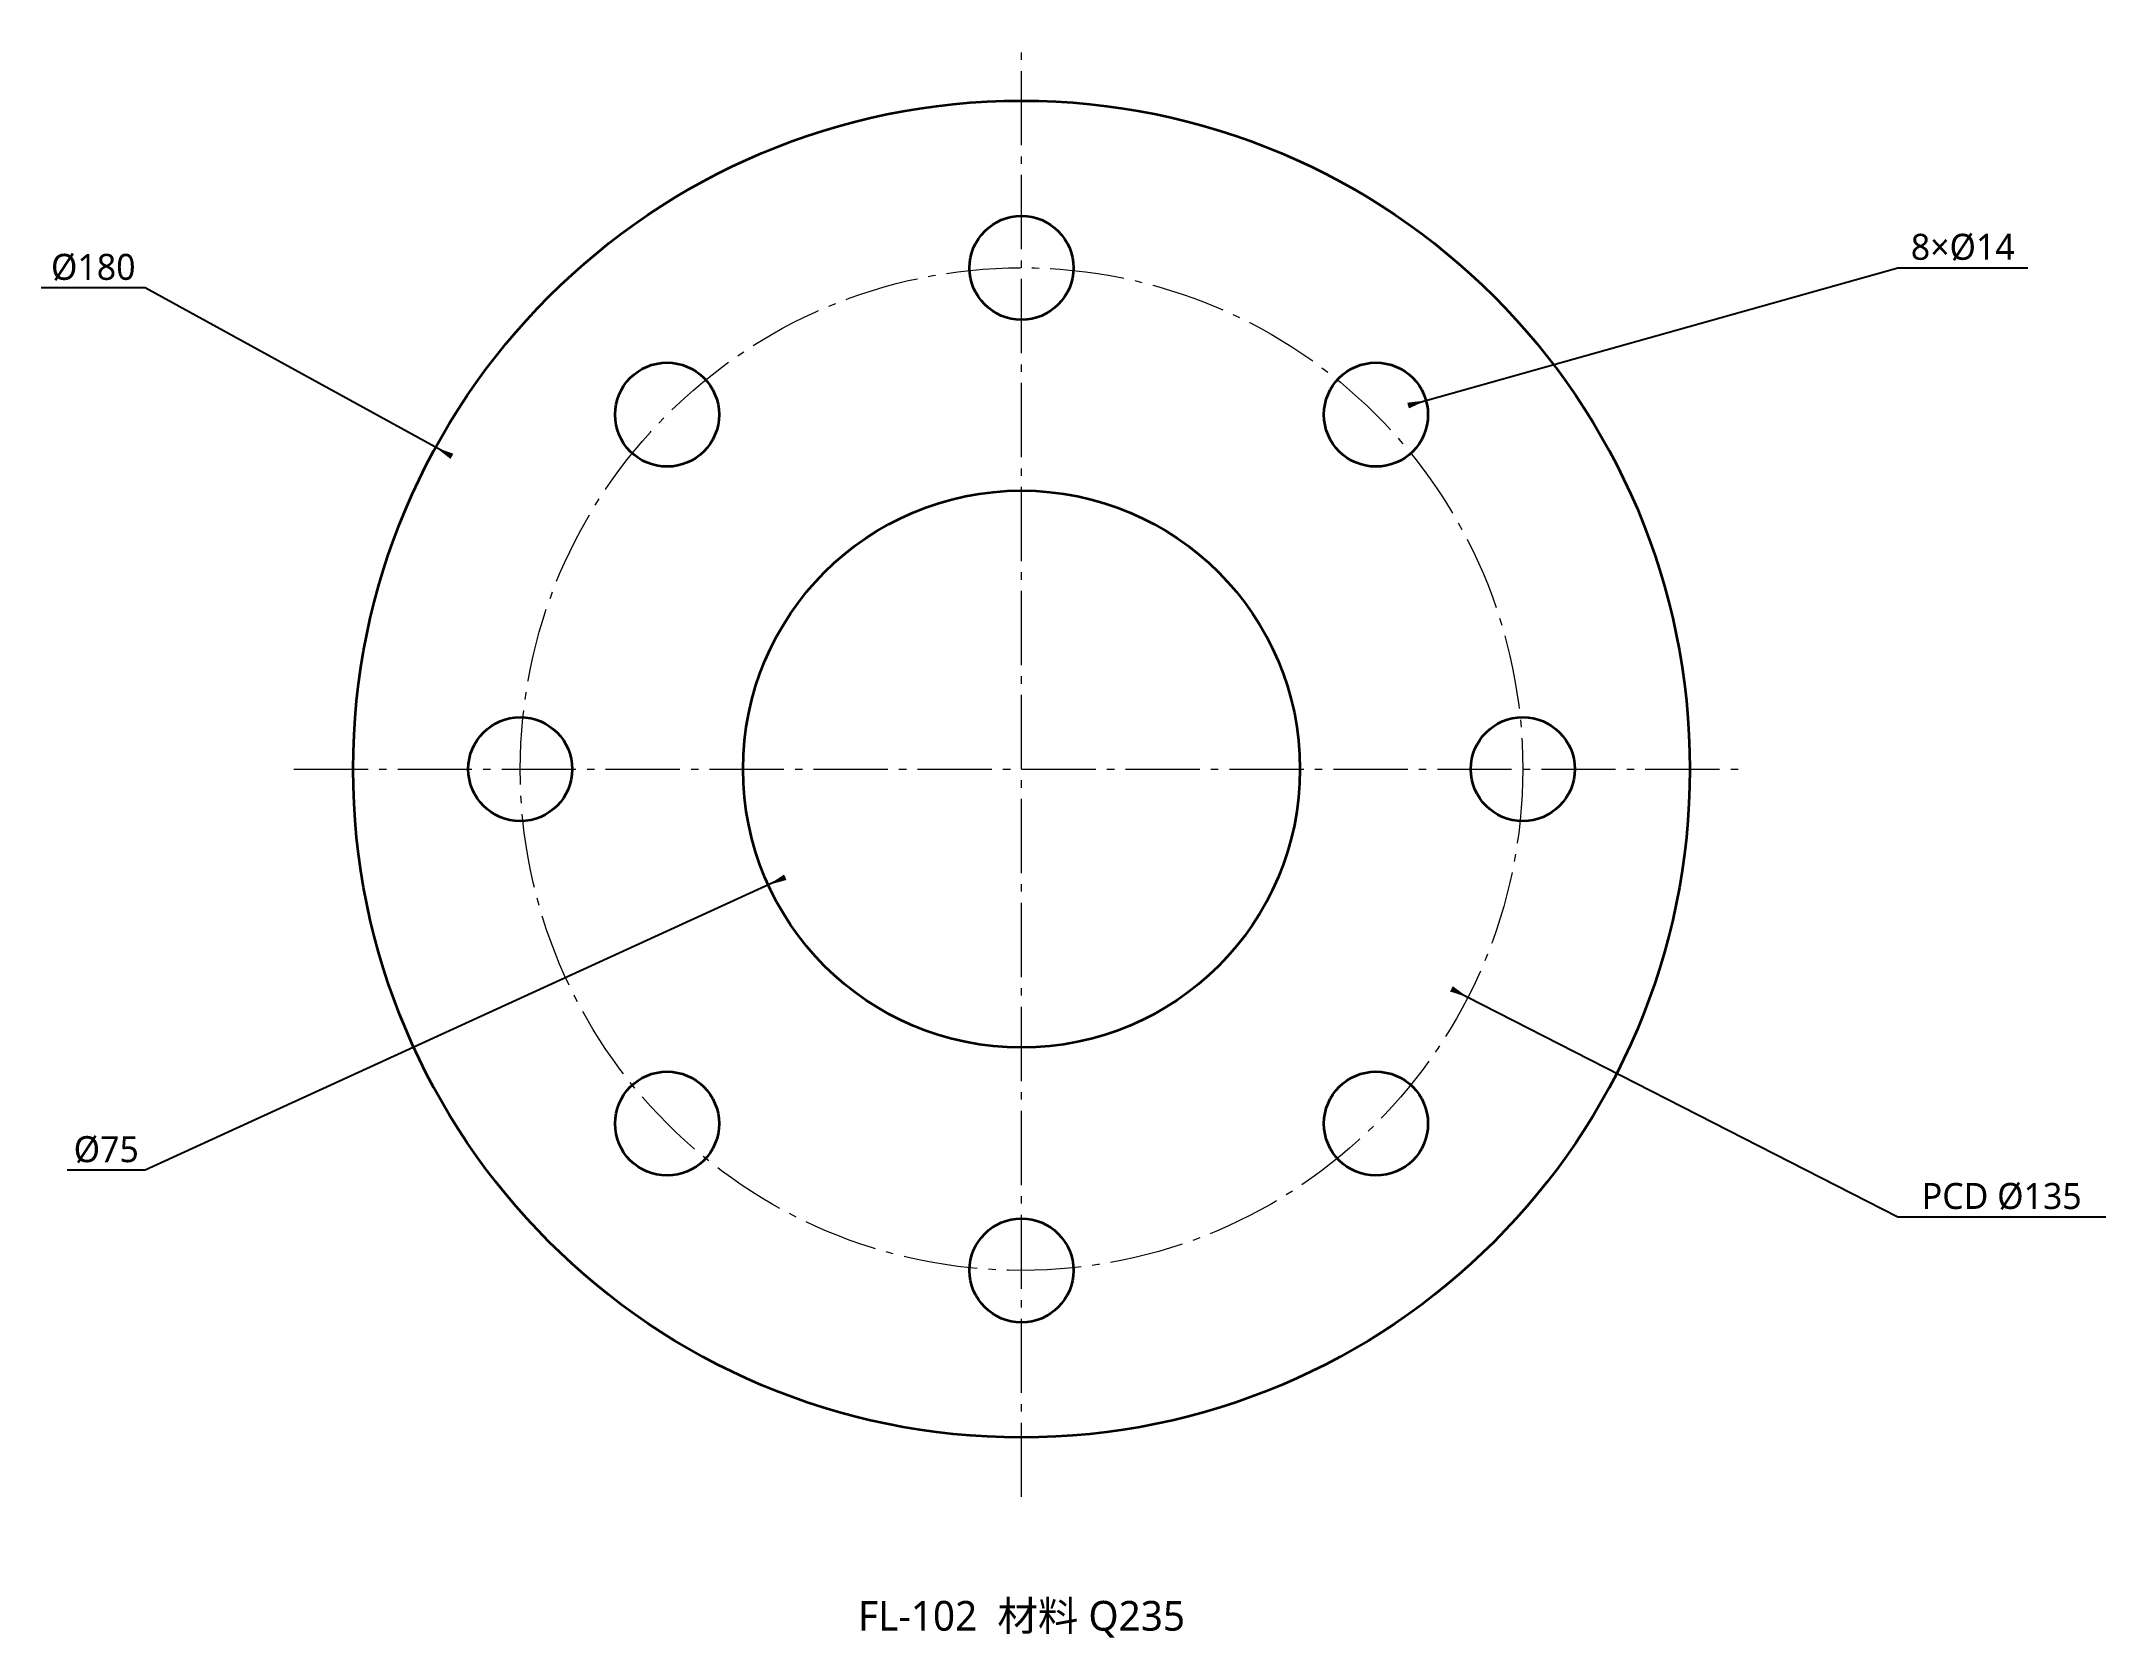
# Model space of a CAD drawing. Header units: millimetres. Extents: x -132 to 146, y -117 to 98.
import ezdxf

# ---------------------------------------------------------------- set-up
doc = ezdxf.new("R2010")
doc.units = ezdxf.units.MM
doc.linetypes.add('CENTER', pattern=[14, 10, -1.5, 1, -1.5])
for name, color, linetype, lineweight in [('BOLT_HOLES', 7, 'CONTINUOUS', 35), ('BORE', 7, 'CONTINUOUS', 35), ('CENTERLINES', 7, 'CENTER', 18), ('DIMENSIONS', 7, 'CONTINUOUS', 18), ('OUTLINE', 7, 'CONTINUOUS', 35), ('PCD', 7, 'CENTER', 18), ('TITLE', 7, 'CONTINUOUS', 25)]:
    doc.layers.add(name, color=color, linetype=linetype, lineweight=lineweight)
doc.styles.add('FLANGE_TEXT', font='msyh.ttc')
doc.dimstyles.new('FLANGE_MM', dxfattribs={"dimtxt": 3.5, "dimasz": 2.5, "dimexe": 1.25, "dimexo": 0.625, "dimgap": 1, "dimtad": 1, "dimtih": 1, "dimtoh": 1, "dimdec": 0, "dimtxsty": 'FLANGE_TEXT', "dimcen": 2.5, "dimazin": 3, "dimtfac": 1, "dimtmove": 0, "dimatfit": 3})

# ---------------------------------------------------------------- blocks, each defined once
blk = doc.blocks.new('_CLOSEDFILLED')
at = {"color": 0, "linetype": 'BYBLOCK'}
blk.add_solid([(-1, 0.16), (0, 0), (-1, -0.16)], dxfattribs=at)
blk = doc.blocks.new('*D1')
at = {"color": 0}
for p, q in [((-118, 64.8), (-132, 64.8)), ((-76.7, 42.12), (-118, 64.8))]:
    blk.add_line(p, q, dxfattribs=at)
at = {"layer": 'Defpoints'}
for p in [(-78.89, 43.32), (0, 0)]:
    blk.add_point(p, dxfattribs=at)
at = {"layer": 'DIMENSIONS', "color": 0, "xscale": 2.5, "yscale": 2.5, "rotation": 151.22649848003024}
blk.add_blockref('_CLOSEDFILLED', (-78.89, 43.32), dxfattribs=at)
at = {"layer": 'DIMENSIONS', "color": 0, "insert": (-125, 67.55), "char_height": 3.5, "attachment_point": 5, "style": 'FLANGE_TEXT'}
blk.add_mtext('%%c180', dxfattribs=at)
blk = doc.blocks.new('*D2')
at = {"color": 0}
for p, q in [((-31.83, -14.56), (-118, -54)), ((-118, -54), (-128.5, -54))]:
    blk.add_line(p, q, dxfattribs=at)
at = {"layer": 'Defpoints'}
for p in [(0, 0), (-34.1, -15.6)]:
    blk.add_point(p, dxfattribs=at)
at = {"layer": 'DIMENSIONS', "color": 0, "xscale": 2.5, "yscale": 2.5, "rotation": -155.40988283380398}
blk.add_blockref('_CLOSEDFILLED', (-34.1, -15.6), dxfattribs=at)
at = {"layer": 'DIMENSIONS', "color": 0, "insert": (-123.25, -51.25), "char_height": 3.5, "attachment_point": 5, "style": 'FLANGE_TEXT'}
blk.add_mtext('%%c75', dxfattribs=at)
blk = doc.blocks.new('*D3')
at = {"color": 0}
for p, q in [((57.88, -29.58), (118, -60.3)), ((118, -60.3), (146, -60.3))]:
    blk.add_line(p, q, dxfattribs=at)
at = {"layer": 'Defpoints'}
for p in [(0, 0), (60.11, -30.72)]:
    blk.add_point(p, dxfattribs=at)
at = {"layer": 'DIMENSIONS', "color": 0, "xscale": 2.5, "yscale": 2.5, "rotation": -27.06780245428638}
blk.add_blockref('_CLOSEDFILLED', (60.11, -30.72), dxfattribs=at)
at = {"layer": 'DIMENSIONS', "color": 0, "insert": (132, -57.55), "char_height": 3.5, "attachment_point": 5, "style": 'FLANGE_TEXT'}
blk.add_mtext('PCD %%c135', dxfattribs=at)
blk = doc.blocks.new('*D4')
at = {"color": 0}
for p, q in [((52.06, 48.95), (118, 67.5)), ((118, 67.5), (135.5, 67.5))]:
    blk.add_line(p, q, dxfattribs=at)
at = {"layer": 'Defpoints'}
for p in [(47.73, 47.73), (54.47, 49.63)]:
    blk.add_point(p, dxfattribs=at)
at = {"layer": 'DIMENSIONS', "color": 0, "xscale": 2.5, "yscale": 2.5, "rotation": 15.713755013554382}
blk.add_blockref('_CLOSEDFILLED', (54.47, 49.63), dxfattribs=at)
at = {"layer": 'DIMENSIONS', "color": 0, "insert": (126.75, 70.25), "char_height": 3.5, "attachment_point": 5, "style": 'FLANGE_TEXT'}
blk.add_mtext('8×%%c14', dxfattribs=at)

msp = doc.modelspace()

# ---------------------------------------------------------------- linework, layer by layer
at = {"layer": 'BOLT_HOLES'}
for centre in [(0, 67.5), (-47.73, 47.73), (47.73, 47.73), (-67.5, 0), (67.5, 0), (-47.73, -47.73), (47.73, -47.73), (0, -67.5)]:
    msp.add_circle(centre, 7, dxfattribs=at)
at = {"layer": 'BORE'}
msp.add_circle((0, 0), 37.5, dxfattribs=at)
at = {"layer": 'CENTERLINES'}
for p, q in [((0, -98), (0, 98)), ((-98, 0), (98, 0))]:
    msp.add_line(p, q, dxfattribs=at)
at = {"layer": 'OUTLINE'}
msp.add_circle((0, 0), 90, dxfattribs=at)
at = {"layer": 'PCD'}
msp.add_circle((0, 0), 67.5, dxfattribs=at)

# ---------------------------------------------------------------- texts
at = {"layer": 'TITLE', "insert": (0, -112), "char_height": 4, "attachment_point": 2, "style": 'FLANGE_TEXT'}
msp.add_mtext('FL-102  材料 Q235', dxfattribs=at)

# ---------------------------------------------------------------- dimensions: what is measured, and where the dimension line sits
at = {"layer": 'DIMENSIONS'}
for p1, p2, text, picture, middle in [((40.99, 45.83), (54.47, 49.63), '8×Ø14', '*D4', (118, 67.5)), ((78.89, -43.32), (-78.89, 43.32), 'Ø180', '*D1', (-118, 64.8)), ((-60.11, 30.72), (60.11, -30.72), 'PCD Ø135', '*D3', (118, -60.3)), ((34.1, 15.6), (-34.1, -15.6), 'Ø75', '*D2', (-118, -54))]:
    dim = msp.add_diameter_dim_2p(p1=p1, p2=p2, text=text, dimstyle='FLANGE_MM', dxfattribs=at)
    dim.commit()
    dim.dimension.update_dxf_attribs({"geometry": picture, "text_midpoint": middle, "dimtype": 163})

doc.saveas('drawing.dxf')
